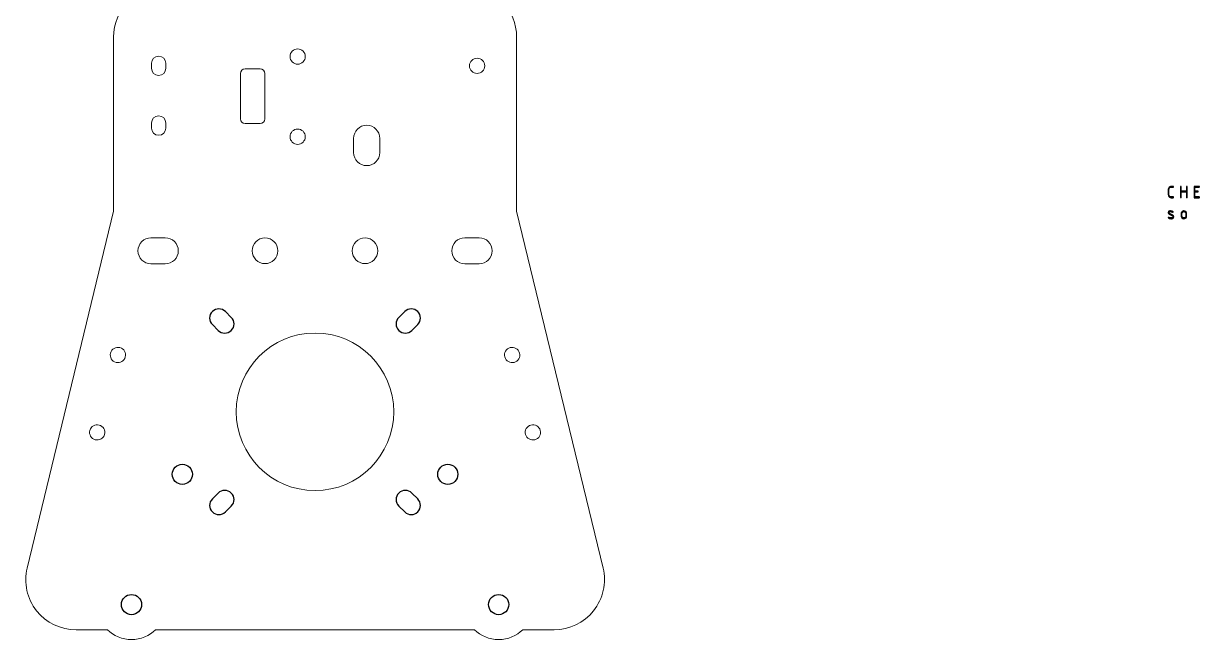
# Model space of a CAD drawing. Header units: inches. Extents: x -12 to 12, y -7.2 to 7.2.
# Drawn here: x -9.69 to 1.98, y -7.18 to -1.07 of the extents above; entities that cross this region are included whole.
import ezdxf

# ---------------------------------------------------------------- set-up
doc = ezdxf.new("R2010")
doc.units = ezdxf.units.IN
doc.header["$MEASUREMENT"] = 0
doc.layers.add('Layer 1', color=7, linetype='Continuous')

msp = doc.modelspace()

# ---------------------------------------------------------------- linework, layer by layer
at = {"layer": 'Layer 1', "lineweight": 20}
for points, knots in [([(-8.295, -0.708), (-8.428, -0.708), (-8.555, -0.761), (-8.648, -0.855), (-8.648, -0.855), (-8.742, -0.948), (-8.795, -1.076), (-8.795, -1.208), (-8.795, -1.208), (-8.795, -1.208), (-8.795, -2.934), (-8.795, -2.934), (-8.795, -2.934), (-8.795, -2.934), (-9.653, -6.472), (-9.653, -6.472), (-9.653, -6.472), (-9.688, -6.62), (-9.652, -6.776), (-9.558, -6.896), (-9.558, -6.896), (-9.463, -7.015), (-9.319, -7.085), (-9.166, -7.085), (-9.166, -7.085), (-9.166, -7.085), (-8.856, -7.085), (-8.856, -7.085), (-8.856, -7.085), (-8.793, -7.144), (-8.709, -7.181), (-8.616, -7.181), (-8.616, -7.181), (-8.524, -7.181), (-8.439, -7.144), (-8.377, -7.085), (-8.377, -7.085), (-8.377, -7.085), (-5.213, -7.085), (-5.213, -7.085), (-5.213, -7.085), (-5.15, -7.144), (-5.066, -7.181), (-4.973, -7.181), (-4.973, -7.181), (-4.881, -7.181), (-4.796, -7.144), (-4.734, -7.085), (-4.734, -7.085), (-4.734, -7.085), (-4.424, -7.085), (-4.424, -7.085), (-4.424, -7.085), (-4.271, -7.085), (-4.127, -7.015), (-4.032, -6.896), (-4.032, -6.896), (-3.937, -6.776), (-3.902, -6.62), (-3.936, -6.472), (-3.936, -6.472), (-3.936, -6.472), (-4.795, -2.934), (-4.795, -2.934), (-4.795, -2.934), (-4.795, -2.934), (-4.795, -1.208), (-4.795, -1.208), (-4.795, -1.208), (-4.795, -1.076), (-4.848, -0.948), (-4.941, -0.855), (-4.941, -0.855), (-5.035, -0.761), (-5.162, -0.708), (-5.295, -0.708), (-5.295, -0.708), (-5.295, -0.708), (-8.295, -0.708), (-8.295, -0.708)], [0, 0, 0, 0, 0.047619, 0.047619, 0.047619, 0.047619, 0.095238, 0.095238, 0.095238, 0.095238, 0.142857, 0.142857, 0.142857, 0.142857, 0.190476, 0.190476, 0.190476, 0.190476, 0.238095, 0.238095, 0.238095, 0.238095, 0.285714, 0.285714, 0.285714, 0.285714, 0.333333, 0.333333, 0.333333, 0.333333, 0.380952, 0.380952, 0.380952, 0.380952, 0.428571, 0.428571, 0.428571, 0.428571, 0.47619, 0.47619, 0.47619, 0.47619, 0.52381, 0.52381, 0.52381, 0.52381, 0.571429, 0.571429, 0.571429, 0.571429, 0.619048, 0.619048, 0.619048, 0.619048, 0.666667, 0.666667, 0.666667, 0.666667, 0.714286, 0.714286, 0.714286, 0.714286, 0.761905, 0.761905, 0.761905, 0.761905, 0.809524, 0.809524, 0.809524, 0.809524, 0.857143, 0.857143, 0.857143, 0.857143, 0.904762, 0.904762, 0.904762, 0.904762, 1, 1, 1, 1]), ([(-8.347, -1.396), (-8.307, -1.396), (-8.276, -1.428), (-8.276, -1.467), (-8.276, -1.467), (-8.276, -1.467), (-8.276, -1.517), (-8.276, -1.517), (-8.276, -1.517), (-8.276, -1.557), (-8.307, -1.588), (-8.347, -1.588), (-8.347, -1.588), (-8.386, -1.588), (-8.418, -1.557), (-8.418, -1.517), (-8.418, -1.517), (-8.418, -1.517), (-8.418, -1.467), (-8.418, -1.467), (-8.418, -1.467), (-8.418, -1.428), (-8.386, -1.396), (-8.347, -1.396)], [0, 0, 0, 0, 0.142857, 0.142857, 0.142857, 0.142857, 0.285714, 0.285714, 0.285714, 0.285714, 0.428571, 0.428571, 0.428571, 0.428571, 0.571429, 0.571429, 0.571429, 0.571429, 0.714286, 0.714286, 0.714286, 0.714286, 1, 1, 1, 1]), ([(-6.892, -1.4), (-6.892, -1.442), (-6.926, -1.476), (-6.967, -1.476), (-6.967, -1.476), (-7.009, -1.476), (-7.043, -1.442), (-7.043, -1.4), (-7.043, -1.4), (-7.043, -1.359), (-7.009, -1.325), (-6.967, -1.325), (-6.967, -1.325), (-6.926, -1.325), (-6.892, -1.359), (-6.892, -1.4)], [0, 0, 0, 0, 0.2, 0.2, 0.2, 0.2, 0.4, 0.4, 0.4, 0.4, 0.6, 0.6, 0.6, 0.6, 1, 1, 1, 1]), ([(-5.111, -1.492), (-5.111, -1.534), (-5.145, -1.568), (-5.187, -1.568), (-5.187, -1.568), (-5.229, -1.568), (-5.263, -1.534), (-5.263, -1.492), (-5.263, -1.492), (-5.263, -1.451), (-5.229, -1.417), (-5.187, -1.417), (-5.187, -1.417), (-5.145, -1.417), (-5.111, -1.451), (-5.111, -1.492)], [0, 0, 0, 0, 0.2, 0.2, 0.2, 0.2, 0.4, 0.4, 0.4, 0.4, 0.6, 0.6, 0.6, 0.6, 1, 1, 1, 1]), ([(-7.488, -1.523), (-7.488, -1.523), (-7.341, -1.523), (-7.341, -1.523), (-7.341, -1.523), (-7.315, -1.523), (-7.293, -1.544), (-7.293, -1.57), (-7.293, -1.57), (-7.293, -1.57), (-7.293, -2.018), (-7.293, -2.018), (-7.293, -2.018), (-7.293, -2.044), (-7.315, -2.065), (-7.341, -2.065), (-7.341, -2.065), (-7.341, -2.065), (-7.488, -2.065), (-7.488, -2.065), (-7.488, -2.065), (-7.515, -2.065), (-7.536, -2.044), (-7.536, -2.018), (-7.536, -2.018), (-7.536, -2.018), (-7.536, -1.57), (-7.536, -1.57), (-7.536, -1.57), (-7.536, -1.544), (-7.515, -1.523), (-7.488, -1.523)], [0, 0, 0, 0, 0.111111, 0.111111, 0.111111, 0.111111, 0.222222, 0.222222, 0.222222, 0.222222, 0.333333, 0.333333, 0.333333, 0.333333, 0.444444, 0.444444, 0.444444, 0.444444, 0.555556, 0.555556, 0.555556, 0.555556, 0.666667, 0.666667, 0.666667, 0.666667, 0.777778, 0.777778, 0.777778, 0.777778, 1, 1, 1, 1]), ([(-8.347, -1.988), (-8.307, -1.988), (-8.276, -2.02), (-8.276, -2.06), (-8.276, -2.06), (-8.276, -2.06), (-8.276, -2.109), (-8.276, -2.109), (-8.276, -2.109), (-8.276, -2.149), (-8.307, -2.181), (-8.347, -2.181), (-8.347, -2.181), (-8.386, -2.181), (-8.418, -2.149), (-8.418, -2.109), (-8.418, -2.109), (-8.418, -2.109), (-8.418, -2.06), (-8.418, -2.06), (-8.418, -2.06), (-8.418, -2.02), (-8.386, -1.988), (-8.347, -1.988)], [0, 0, 0, 0, 0.142857, 0.142857, 0.142857, 0.142857, 0.285714, 0.285714, 0.285714, 0.285714, 0.428571, 0.428571, 0.428571, 0.428571, 0.571429, 0.571429, 0.571429, 0.571429, 0.714286, 0.714286, 0.714286, 0.714286, 1, 1, 1, 1]), ([(-6.892, -2.195), (-6.892, -2.237), (-6.926, -2.271), (-6.967, -2.271), (-6.967, -2.271), (-7.009, -2.271), (-7.043, -2.237), (-7.043, -2.195), (-7.043, -2.195), (-7.043, -2.153), (-7.009, -2.119), (-6.967, -2.119), (-6.967, -2.119), (-6.926, -2.119), (-6.892, -2.153), (-6.892, -2.195)], [0, 0, 0, 0, 0.2, 0.2, 0.2, 0.2, 0.4, 0.4, 0.4, 0.4, 0.6, 0.6, 0.6, 0.6, 1, 1, 1, 1]), ([(-6.014, -4.923), (-6.014, -5.354), (-6.364, -5.704), (-6.795, -5.704), (-6.795, -5.704), (-7.227, -5.704), (-7.577, -5.354), (-7.577, -4.923), (-7.577, -4.923), (-7.577, -4.491), (-7.227, -4.142), (-6.795, -4.142), (-6.795, -4.142), (-6.364, -4.142), (-6.014, -4.491), (-6.014, -4.923)], [0, 0, 0, 0, 0.2, 0.2, 0.2, 0.2, 0.4, 0.4, 0.4, 0.4, 0.6, 0.6, 0.6, 0.6, 1, 1, 1, 1]), ([(-8.678, -4.379), (-8.688, -4.42), (-8.73, -4.444), (-8.77, -4.433), (-8.77, -4.433), (-8.811, -4.422), (-8.835, -4.381), (-8.824, -4.34), (-8.824, -4.34), (-8.813, -4.3), (-8.772, -4.276), (-8.731, -4.287), (-8.731, -4.287), (-8.691, -4.297), (-8.667, -4.339), (-8.678, -4.379)], [0, 0, 0, 0, 0.2, 0.2, 0.2, 0.2, 0.4, 0.4, 0.4, 0.4, 0.6, 0.6, 0.6, 0.6, 1, 1, 1, 1]), ([(-4.912, -4.379), (-4.901, -4.42), (-4.86, -4.444), (-4.82, -4.433), (-4.82, -4.433), (-4.779, -4.422), (-4.755, -4.381), (-4.766, -4.34), (-4.766, -4.34), (-4.777, -4.3), (-4.818, -4.276), (-4.859, -4.287), (-4.859, -4.287), (-4.899, -4.297), (-4.923, -4.339), (-4.912, -4.379)], [0, 0, 0, 0, 0.2, 0.2, 0.2, 0.2, 0.4, 0.4, 0.4, 0.4, 0.6, 0.6, 0.6, 0.6, 1, 1, 1, 1]), ([(-8.883, -5.147), (-8.894, -5.187), (-8.935, -5.211), (-8.976, -5.2), (-8.976, -5.2), (-9.016, -5.19), (-9.04, -5.148), (-9.03, -5.108), (-9.03, -5.108), (-9.019, -5.067), (-8.977, -5.043), (-8.937, -5.054), (-8.937, -5.054), (-8.896, -5.065), (-8.872, -5.106), (-8.883, -5.147)], [0, 0, 0, 0, 0.2, 0.2, 0.2, 0.2, 0.4, 0.4, 0.4, 0.4, 0.6, 0.6, 0.6, 0.6, 1, 1, 1, 1]), ([(-4.707, -5.147), (-4.696, -5.187), (-4.654, -5.211), (-4.614, -5.2), (-4.614, -5.2), (-4.573, -5.19), (-4.549, -5.148), (-4.56, -5.108), (-4.56, -5.108), (-4.571, -5.067), (-4.613, -5.043), (-4.653, -5.054), (-4.653, -5.054), (-4.694, -5.065), (-4.718, -5.106), (-4.707, -5.147)], [0, 0, 0, 0, 0.2, 0.2, 0.2, 0.2, 0.4, 0.4, 0.4, 0.4, 0.6, 0.6, 0.6, 0.6, 1, 1, 1, 1])]:
    msp.add_open_spline(points, degree=3, knots=knots, dxfattribs=at)
at = {"layer": 'Layer 1', "lineweight": 15}
for points, knots in [([(-6.153, -2.212), (-6.153, -2.212), (-6.153, -2.353), (-6.153, -2.353), (-6.153, -2.353), (-6.153, -2.424), (-6.21, -2.482), (-6.282, -2.482), (-6.282, -2.482), (-6.354, -2.482), (-6.412, -2.424), (-6.412, -2.353), (-6.412, -2.353), (-6.412, -2.353), (-6.412, -2.212), (-6.412, -2.212), (-6.412, -2.212), (-6.412, -2.14), (-6.354, -2.082), (-6.282, -2.082), (-6.282, -2.082), (-6.21, -2.082), (-6.153, -2.14), (-6.153, -2.212)], [0, 0, 0, 0, 0.142857, 0.142857, 0.142857, 0.142857, 0.285714, 0.285714, 0.285714, 0.285714, 0.428571, 0.428571, 0.428571, 0.428571, 0.571429, 0.571429, 0.571429, 0.571429, 0.714286, 0.714286, 0.714286, 0.714286, 1, 1, 1, 1]), ([(-8.423, -3.197), (-8.423, -3.197), (-8.282, -3.197), (-8.282, -3.197), (-8.282, -3.197), (-8.21, -3.197), (-8.152, -3.255), (-8.152, -3.326), (-8.152, -3.326), (-8.152, -3.398), (-8.21, -3.456), (-8.282, -3.456), (-8.282, -3.456), (-8.282, -3.456), (-8.423, -3.456), (-8.423, -3.456), (-8.423, -3.456), (-8.494, -3.456), (-8.552, -3.398), (-8.552, -3.326), (-8.552, -3.326), (-8.552, -3.255), (-8.494, -3.197), (-8.423, -3.197)], [0, 0, 0, 0, 0.142857, 0.142857, 0.142857, 0.142857, 0.285714, 0.285714, 0.285714, 0.285714, 0.428571, 0.428571, 0.428571, 0.428571, 0.571429, 0.571429, 0.571429, 0.571429, 0.714286, 0.714286, 0.714286, 0.714286, 1, 1, 1, 1]), ([(-7.164, -3.326), (-7.164, -3.256), (-7.221, -3.199), (-7.292, -3.199), (-7.292, -3.199), (-7.362, -3.199), (-7.419, -3.256), (-7.419, -3.326), (-7.419, -3.326), (-7.419, -3.397), (-7.362, -3.454), (-7.292, -3.454), (-7.292, -3.454), (-7.221, -3.454), (-7.164, -3.397), (-7.164, -3.326)], [0, 0, 0, 0, 0.2, 0.2, 0.2, 0.2, 0.4, 0.4, 0.4, 0.4, 0.6, 0.6, 0.6, 0.6, 1, 1, 1, 1]), ([(-6.172, -3.326), (-6.172, -3.256), (-6.229, -3.199), (-6.299, -3.199), (-6.299, -3.199), (-6.37, -3.199), (-6.427, -3.256), (-6.427, -3.326), (-6.427, -3.326), (-6.427, -3.397), (-6.37, -3.454), (-6.299, -3.454), (-6.299, -3.454), (-6.229, -3.454), (-6.172, -3.397), (-6.172, -3.326)], [0, 0, 0, 0, 0.2, 0.2, 0.2, 0.2, 0.4, 0.4, 0.4, 0.4, 0.6, 0.6, 0.6, 0.6, 1, 1, 1, 1]), ([(-5.308, -3.197), (-5.308, -3.197), (-5.167, -3.197), (-5.167, -3.197), (-5.167, -3.197), (-5.096, -3.197), (-5.038, -3.255), (-5.038, -3.326), (-5.038, -3.326), (-5.038, -3.398), (-5.096, -3.456), (-5.167, -3.456), (-5.167, -3.456), (-5.167, -3.456), (-5.308, -3.456), (-5.308, -3.456), (-5.308, -3.456), (-5.38, -3.456), (-5.438, -3.398), (-5.438, -3.326), (-5.438, -3.326), (-5.438, -3.255), (-5.38, -3.197), (-5.308, -3.197)], [0, 0, 0, 0, 0.142857, 0.142857, 0.142857, 0.142857, 0.285714, 0.285714, 0.285714, 0.285714, 0.428571, 0.428571, 0.428571, 0.428571, 0.571429, 0.571429, 0.571429, 0.571429, 0.714286, 0.714286, 0.714286, 0.714286, 1, 1, 1, 1])]:
    msp.add_open_spline(points, degree=3, knots=knots, dxfattribs=at)
at = {"layer": 'Layer 1'}
for points, knots in [([(1.722, -2.688), (1.724, -2.688), (1.724, -2.689), (1.724, -2.691), (1.724, -2.691), (1.724, -2.692), (1.724, -2.692), (1.724, -2.692), (1.724, -2.692), (1.724, -2.694), (1.722, -2.695), (1.72, -2.695), (1.72, -2.695), (1.72, -2.695), (1.718, -2.695), (1.718, -2.695), (1.718, -2.695), (1.718, -2.695), (1.698, -2.695), (1.698, -2.695), (1.698, -2.695), (1.694, -2.695), (1.691, -2.696), (1.687, -2.698), (1.687, -2.698), (1.684, -2.701), (1.682, -2.704), (1.68, -2.707), (1.68, -2.707), (1.678, -2.711), (1.678, -2.714), (1.678, -2.715), (1.678, -2.715), (1.678, -2.715), (1.678, -2.773), (1.678, -2.773), (1.678, -2.773), (1.679, -2.781), (1.683, -2.787), (1.691, -2.79), (1.691, -2.79), (1.694, -2.792), (1.697, -2.793), (1.7, -2.793), (1.7, -2.793), (1.7, -2.793), (1.722, -2.793), (1.722, -2.793), (1.722, -2.793), (1.723, -2.793), (1.723, -2.793), (1.724, -2.794), (1.724, -2.794), (1.724, -2.795), (1.724, -2.796), (1.724, -2.796), (1.724, -2.796), (1.724, -2.797), (1.724, -2.797), (1.724, -2.798), (1.724, -2.798), (1.724, -2.799), (1.723, -2.799), (1.722, -2.799), (1.722, -2.799), (1.722, -2.799), (1.721, -2.8), (1.721, -2.8), (1.721, -2.8), (1.721, -2.8), (1.698, -2.8), (1.698, -2.8), (1.698, -2.8), (1.693, -2.8), (1.688, -2.798), (1.684, -2.795), (1.684, -2.795), (1.68, -2.792), (1.676, -2.788), (1.674, -2.783), (1.674, -2.783), (1.672, -2.779), (1.671, -2.774), (1.671, -2.769), (1.671, -2.769), (1.671, -2.769), (1.671, -2.767), (1.671, -2.767), (1.671, -2.767), (1.671, -2.767), (1.671, -2.715), (1.671, -2.715), (1.671, -2.715), (1.671, -2.71), (1.672, -2.706), (1.675, -2.701), (1.675, -2.701), (1.678, -2.697), (1.682, -2.694), (1.686, -2.691), (1.686, -2.691), (1.69, -2.689), (1.694, -2.688), (1.699, -2.688), (1.699, -2.688), (1.699, -2.688), (1.722, -2.688), (1.722, -2.688)], [0, 0, 0, 0, 0.035714, 0.035714, 0.035714, 0.035714, 0.071429, 0.071429, 0.071429, 0.071429, 0.107143, 0.107143, 0.107143, 0.107143, 0.142857, 0.142857, 0.142857, 0.142857, 0.178571, 0.178571, 0.178571, 0.178571, 0.214286, 0.214286, 0.214286, 0.214286, 0.25, 0.25, 0.25, 0.25, 0.285714, 0.285714, 0.285714, 0.285714, 0.321429, 0.321429, 0.321429, 0.321429, 0.357143, 0.357143, 0.357143, 0.357143, 0.392857, 0.392857, 0.392857, 0.392857, 0.428571, 0.428571, 0.428571, 0.428571, 0.464286, 0.464286, 0.464286, 0.464286, 0.5, 0.5, 0.5, 0.5, 0.535714, 0.535714, 0.535714, 0.535714, 0.571429, 0.571429, 0.571429, 0.571429, 0.607143, 0.607143, 0.607143, 0.607143, 0.642857, 0.642857, 0.642857, 0.642857, 0.678571, 0.678571, 0.678571, 0.678571, 0.714286, 0.714286, 0.714286, 0.714286, 0.75, 0.75, 0.75, 0.75, 0.785714, 0.785714, 0.785714, 0.785714, 0.821429, 0.821429, 0.821429, 0.821429, 0.857143, 0.857143, 0.857143, 0.857143, 0.892857, 0.892857, 0.892857, 0.892857, 0.928571, 0.928571, 0.928571, 0.928571, 1, 1, 1, 1]), ([(1.8, -2.69), (1.8, -2.69), (1.8, -2.691), (1.8, -2.691), (1.8, -2.691), (1.8, -2.691), (1.8, -2.734), (1.8, -2.734), (1.8, -2.734), (1.8, -2.734), (1.851, -2.734), (1.851, -2.734), (1.851, -2.734), (1.851, -2.734), (1.851, -2.69), (1.851, -2.69), (1.851, -2.69), (1.851, -2.688), (1.852, -2.688), (1.854, -2.688), (1.854, -2.688), (1.855, -2.688), (1.856, -2.688), (1.857, -2.688), (1.857, -2.688), (1.858, -2.689), (1.858, -2.69), (1.858, -2.691), (1.858, -2.691), (1.858, -2.691), (1.858, -2.797), (1.858, -2.797), (1.858, -2.797), (1.858, -2.798), (1.857, -2.799), (1.856, -2.799), (1.856, -2.799), (1.856, -2.8), (1.855, -2.8), (1.855, -2.8), (1.855, -2.8), (1.854, -2.8), (1.853, -2.799), (1.852, -2.799), (1.852, -2.799), (1.852, -2.799), (1.851, -2.797), (1.851, -2.796), (1.851, -2.796), (1.851, -2.796), (1.851, -2.741), (1.851, -2.741), (1.851, -2.741), (1.851, -2.741), (1.8, -2.741), (1.8, -2.741), (1.8, -2.741), (1.8, -2.741), (1.8, -2.797), (1.8, -2.797), (1.8, -2.797), (1.8, -2.798), (1.799, -2.799), (1.798, -2.799), (1.798, -2.799), (1.797, -2.8), (1.797, -2.8), (1.797, -2.8), (1.797, -2.8), (1.796, -2.8), (1.795, -2.8), (1.795, -2.799), (1.795, -2.799), (1.794, -2.799), (1.793, -2.798), (1.793, -2.797), (1.793, -2.797), (1.793, -2.797), (1.793, -2.69), (1.793, -2.69), (1.793, -2.69), (1.793, -2.689), (1.794, -2.688), (1.796, -2.688), (1.796, -2.688), (1.798, -2.688), (1.799, -2.688), (1.8, -2.69)], [0, 0, 0, 0, 0.043478, 0.043478, 0.043478, 0.043478, 0.086957, 0.086957, 0.086957, 0.086957, 0.130435, 0.130435, 0.130435, 0.130435, 0.173913, 0.173913, 0.173913, 0.173913, 0.217391, 0.217391, 0.217391, 0.217391, 0.26087, 0.26087, 0.26087, 0.26087, 0.304348, 0.304348, 0.304348, 0.304348, 0.347826, 0.347826, 0.347826, 0.347826, 0.391304, 0.391304, 0.391304, 0.391304, 0.434783, 0.434783, 0.434783, 0.434783, 0.478261, 0.478261, 0.478261, 0.478261, 0.521739, 0.521739, 0.521739, 0.521739, 0.565217, 0.565217, 0.565217, 0.565217, 0.608696, 0.608696, 0.608696, 0.608696, 0.652174, 0.652174, 0.652174, 0.652174, 0.695652, 0.695652, 0.695652, 0.695652, 0.73913, 0.73913, 0.73913, 0.73913, 0.782609, 0.782609, 0.782609, 0.782609, 0.826087, 0.826087, 0.826087, 0.826087, 0.869565, 0.869565, 0.869565, 0.869565, 0.913043, 0.913043, 0.913043, 0.913043, 1, 1, 1, 1]), ([(1.978, -2.688), (1.98, -2.688), (1.981, -2.689), (1.981, -2.691), (1.981, -2.691), (1.981, -2.692), (1.98, -2.692), (1.98, -2.692), (1.98, -2.692), (1.98, -2.694), (1.978, -2.695), (1.976, -2.695), (1.976, -2.695), (1.976, -2.695), (1.934, -2.695), (1.934, -2.695), (1.934, -2.695), (1.934, -2.695), (1.934, -2.734), (1.934, -2.734), (1.934, -2.734), (1.934, -2.734), (1.966, -2.734), (1.966, -2.734), (1.966, -2.734), (1.968, -2.735), (1.969, -2.736), (1.969, -2.738), (1.969, -2.738), (1.969, -2.739), (1.968, -2.74), (1.967, -2.741), (1.967, -2.741), (1.967, -2.741), (1.966, -2.741), (1.966, -2.741), (1.966, -2.741), (1.966, -2.741), (1.934, -2.741), (1.934, -2.741), (1.934, -2.741), (1.934, -2.741), (1.934, -2.793), (1.934, -2.793), (1.934, -2.793), (1.934, -2.793), (1.978, -2.793), (1.978, -2.793), (1.978, -2.793), (1.979, -2.793), (1.98, -2.794), (1.98, -2.795), (1.98, -2.795), (1.98, -2.796), (1.98, -2.797), (1.98, -2.798), (1.98, -2.798), (1.98, -2.799), (1.979, -2.799), (1.978, -2.8), (1.978, -2.8), (1.978, -2.8), (1.929, -2.8), (1.929, -2.8), (1.929, -2.8), (1.928, -2.799), (1.927, -2.798), (1.927, -2.798), (1.927, -2.798), (1.927, -2.798), (1.927, -2.795), (1.927, -2.795), (1.927, -2.795), (1.927, -2.795), (1.927, -2.69), (1.927, -2.69), (1.927, -2.69), (1.927, -2.689), (1.928, -2.689), (1.929, -2.688), (1.929, -2.688), (1.929, -2.688), (1.93, -2.688), (1.93, -2.688), (1.93, -2.688), (1.93, -2.688), (1.978, -2.688), (1.978, -2.688)], [0, 0, 0, 0, 0.043478, 0.043478, 0.043478, 0.043478, 0.086957, 0.086957, 0.086957, 0.086957, 0.130435, 0.130435, 0.130435, 0.130435, 0.173913, 0.173913, 0.173913, 0.173913, 0.217391, 0.217391, 0.217391, 0.217391, 0.26087, 0.26087, 0.26087, 0.26087, 0.304348, 0.304348, 0.304348, 0.304348, 0.347826, 0.347826, 0.347826, 0.347826, 0.391304, 0.391304, 0.391304, 0.391304, 0.434783, 0.434783, 0.434783, 0.434783, 0.478261, 0.478261, 0.478261, 0.478261, 0.521739, 0.521739, 0.521739, 0.521739, 0.565217, 0.565217, 0.565217, 0.565217, 0.608696, 0.608696, 0.608696, 0.608696, 0.652174, 0.652174, 0.652174, 0.652174, 0.695652, 0.695652, 0.695652, 0.695652, 0.73913, 0.73913, 0.73913, 0.73913, 0.782609, 0.782609, 0.782609, 0.782609, 0.826087, 0.826087, 0.826087, 0.826087, 0.869565, 0.869565, 0.869565, 0.869565, 0.913043, 0.913043, 0.913043, 0.913043, 1, 1, 1, 1]), ([(1.717, -2.937), (1.718, -2.938), (1.719, -2.939), (1.719, -2.94), (1.719, -2.94), (1.718, -2.942), (1.718, -2.943), (1.717, -2.944), (1.717, -2.944), (1.716, -2.944), (1.716, -2.944), (1.715, -2.944), (1.715, -2.944), (1.714, -2.944), (1.714, -2.944), (1.713, -2.943), (1.713, -2.943), (1.704, -2.94), (1.695, -2.938), (1.688, -2.938), (1.688, -2.938), (1.686, -2.938), (1.684, -2.939), (1.682, -2.94), (1.682, -2.94), (1.68, -2.941), (1.679, -2.943), (1.678, -2.945), (1.678, -2.945), (1.678, -2.946), (1.678, -2.947), (1.678, -2.949), (1.678, -2.949), (1.678, -2.952), (1.679, -2.954), (1.681, -2.957), (1.681, -2.957), (1.681, -2.957), (1.684, -2.958), (1.684, -2.958), (1.684, -2.958), (1.684, -2.958), (1.716, -2.974), (1.716, -2.974), (1.716, -2.974), (1.722, -2.978), (1.725, -2.983), (1.725, -2.989), (1.725, -2.989), (1.725, -2.99), (1.725, -2.991), (1.724, -2.992), (1.724, -2.992), (1.724, -2.999), (1.72, -3.003), (1.714, -3.006), (1.714, -3.006), (1.711, -3.007), (1.707, -3.008), (1.702, -3.008), (1.702, -3.008), (1.701, -3.008), (1.7, -3.008), (1.699, -3.008), (1.699, -3.008), (1.697, -3.008), (1.696, -3.008), (1.696, -3.008), (1.696, -3.008), (1.687, -3.007), (1.679, -3.005), (1.673, -3.001), (1.673, -3.001), (1.672, -3), (1.671, -3), (1.671, -2.999), (1.671, -2.999), (1.671, -2.998), (1.671, -2.997), (1.672, -2.996), (1.672, -2.996), (1.673, -2.995), (1.674, -2.995), (1.675, -2.995), (1.675, -2.995), (1.676, -2.995), (1.677, -2.995), (1.679, -2.996), (1.679, -2.996), (1.68, -2.997), (1.682, -2.998), (1.683, -2.998), (1.683, -2.998), (1.688, -3), (1.694, -3.001), (1.701, -3.001), (1.701, -3.001), (1.703, -3.001), (1.706, -3.001), (1.71, -3), (1.71, -3), (1.712, -3), (1.714, -2.998), (1.715, -2.996), (1.715, -2.996), (1.717, -2.994), (1.718, -2.992), (1.718, -2.99), (1.718, -2.99), (1.718, -2.986), (1.717, -2.984), (1.715, -2.982), (1.715, -2.982), (1.715, -2.982), (1.712, -2.98), (1.712, -2.98), (1.712, -2.98), (1.712, -2.98), (1.679, -2.964), (1.679, -2.964), (1.679, -2.964), (1.673, -2.96), (1.671, -2.955), (1.671, -2.949), (1.671, -2.949), (1.671, -2.948), (1.671, -2.947), (1.671, -2.947), (1.671, -2.947), (1.671, -2.944), (1.672, -2.941), (1.674, -2.938), (1.674, -2.938), (1.676, -2.935), (1.679, -2.933), (1.682, -2.932), (1.682, -2.932), (1.684, -2.931), (1.686, -2.931), (1.689, -2.931), (1.689, -2.931), (1.69, -2.931), (1.694, -2.931), (1.701, -2.932), (1.701, -2.932), (1.707, -2.934), (1.712, -2.935), (1.717, -2.937)], [0, 0, 0, 0, 0.026316, 0.026316, 0.026316, 0.026316, 0.052632, 0.052632, 0.052632, 0.052632, 0.078947, 0.078947, 0.078947, 0.078947, 0.105263, 0.105263, 0.105263, 0.105263, 0.131579, 0.131579, 0.131579, 0.131579, 0.157895, 0.157895, 0.157895, 0.157895, 0.184211, 0.184211, 0.184211, 0.184211, 0.210526, 0.210526, 0.210526, 0.210526, 0.236842, 0.236842, 0.236842, 0.236842, 0.263158, 0.263158, 0.263158, 0.263158, 0.289474, 0.289474, 0.289474, 0.289474, 0.315789, 0.315789, 0.315789, 0.315789, 0.342105, 0.342105, 0.342105, 0.342105, 0.368421, 0.368421, 0.368421, 0.368421, 0.394737, 0.394737, 0.394737, 0.394737, 0.421053, 0.421053, 0.421053, 0.421053, 0.447368, 0.447368, 0.447368, 0.447368, 0.473684, 0.473684, 0.473684, 0.473684, 0.5, 0.5, 0.5, 0.5, 0.526316, 0.526316, 0.526316, 0.526316, 0.552632, 0.552632, 0.552632, 0.552632, 0.578947, 0.578947, 0.578947, 0.578947, 0.605263, 0.605263, 0.605263, 0.605263, 0.631579, 0.631579, 0.631579, 0.631579, 0.657895, 0.657895, 0.657895, 0.657895, 0.684211, 0.684211, 0.684211, 0.684211, 0.710526, 0.710526, 0.710526, 0.710526, 0.736842, 0.736842, 0.736842, 0.736842, 0.763158, 0.763158, 0.763158, 0.763158, 0.789474, 0.789474, 0.789474, 0.789474, 0.815789, 0.815789, 0.815789, 0.815789, 0.842105, 0.842105, 0.842105, 0.842105, 0.868421, 0.868421, 0.868421, 0.868421, 0.894737, 0.894737, 0.894737, 0.894737, 0.921053, 0.921053, 0.921053, 0.921053, 0.947368, 0.947368, 0.947368, 0.947368, 1, 1, 1, 1]), ([(1.85, -2.946), (1.851, -2.949), (1.852, -2.953), (1.853, -2.955), (1.853, -2.955), (1.853, -2.955), (1.853, -2.984), (1.853, -2.984), (1.853, -2.984), (1.852, -2.989), (1.85, -2.994), (1.847, -2.998), (1.847, -2.998), (1.844, -3.002), (1.84, -3.005), (1.835, -3.006), (1.835, -3.006), (1.832, -3.007), (1.829, -3.008), (1.826, -3.008), (1.826, -3.008), (1.819, -3.008), (1.813, -3.005), (1.807, -3), (1.807, -3), (1.802, -2.995), (1.799, -2.99), (1.799, -2.982), (1.799, -2.982), (1.799, -2.982), (1.799, -2.955), (1.799, -2.955), (1.799, -2.955), (1.799, -2.95), (1.801, -2.946), (1.804, -2.942), (1.804, -2.942), (1.807, -2.938), (1.811, -2.935), (1.816, -2.933), (1.816, -2.933), (1.819, -2.932), (1.822, -2.931), (1.826, -2.931), (1.826, -2.931), (1.833, -2.931), (1.839, -2.933), (1.844, -2.938), (1.844, -2.938), (1.846, -2.94), (1.848, -2.943), (1.85, -2.946)], [0, 0, 0, 0, 0.071429, 0.071429, 0.071429, 0.071429, 0.142857, 0.142857, 0.142857, 0.142857, 0.214286, 0.214286, 0.214286, 0.214286, 0.285714, 0.285714, 0.285714, 0.285714, 0.357143, 0.357143, 0.357143, 0.357143, 0.428571, 0.428571, 0.428571, 0.428571, 0.5, 0.5, 0.5, 0.5, 0.571429, 0.571429, 0.571429, 0.571429, 0.642857, 0.642857, 0.642857, 0.642857, 0.714286, 0.714286, 0.714286, 0.714286, 0.785714, 0.785714, 0.785714, 0.785714, 0.857143, 0.857143, 0.857143, 0.857143, 1, 1, 1, 1]), ([(1.844, -2.95), (1.843, -2.946), (1.84, -2.944), (1.837, -2.941), (1.837, -2.941), (1.833, -2.939), (1.83, -2.938), (1.826, -2.938), (1.826, -2.938), (1.823, -2.938), (1.821, -2.938), (1.819, -2.939), (1.819, -2.939), (1.815, -2.941), (1.812, -2.943), (1.81, -2.946), (1.81, -2.946), (1.808, -2.949), (1.806, -2.952), (1.806, -2.956), (1.806, -2.956), (1.806, -2.956), (1.806, -2.965), (1.806, -2.984), (1.806, -2.984), (1.807, -2.989), (1.81, -2.993), (1.814, -2.997), (1.814, -2.997), (1.817, -3), (1.821, -3.001), (1.826, -3.001), (1.826, -3.001), (1.829, -3.001), (1.831, -3), (1.834, -2.999), (1.834, -2.999), (1.837, -2.998), (1.839, -2.996), (1.842, -2.993), (1.842, -2.993), (1.844, -2.99), (1.845, -2.987), (1.846, -2.984), (1.846, -2.984), (1.846, -2.984), (1.846, -2.958), (1.846, -2.958), (1.846, -2.958), (1.846, -2.955), (1.845, -2.952), (1.844, -2.95)], [0, 0, 0, 0, 0.071429, 0.071429, 0.071429, 0.071429, 0.142857, 0.142857, 0.142857, 0.142857, 0.214286, 0.214286, 0.214286, 0.214286, 0.285714, 0.285714, 0.285714, 0.285714, 0.357143, 0.357143, 0.357143, 0.357143, 0.428571, 0.428571, 0.428571, 0.428571, 0.5, 0.5, 0.5, 0.5, 0.571429, 0.571429, 0.571429, 0.571429, 0.642857, 0.642857, 0.642857, 0.642857, 0.714286, 0.714286, 0.714286, 0.714286, 0.785714, 0.785714, 0.785714, 0.785714, 0.857143, 0.857143, 0.857143, 0.857143, 1, 1, 1, 1])]:
    msp.add_open_spline(points, degree=3, knots=knots, dxfattribs=at)
at = {"layer": 'Layer 1', "lineweight": 25}
for points, knots in [([(-7.626, -4.116), (-7.662, -4.152), (-7.72, -4.152), (-7.756, -4.116), (-7.756, -4.116), (-7.756, -4.116), (-7.814, -4.058), (-7.814, -4.058), (-7.814, -4.058), (-7.85, -4.022), (-7.85, -3.964), (-7.814, -3.929), (-7.814, -3.929), (-7.778, -3.893), (-7.72, -3.893), (-7.685, -3.929), (-7.685, -3.929), (-7.685, -3.929), (-7.626, -3.987), (-7.626, -3.987), (-7.626, -3.987), (-7.59, -4.023), (-7.59, -4.081), (-7.626, -4.116)], [0, 0, 0, 0, 0.142857, 0.142857, 0.142857, 0.142857, 0.285714, 0.285714, 0.285714, 0.285714, 0.428571, 0.428571, 0.428571, 0.428571, 0.571429, 0.571429, 0.571429, 0.571429, 0.714286, 0.714286, 0.714286, 0.714286, 1, 1, 1, 1]), ([(-5.776, -3.929), (-5.74, -3.964), (-5.74, -4.022), (-5.776, -4.058), (-5.776, -4.058), (-5.776, -4.058), (-5.834, -4.116), (-5.834, -4.116), (-5.834, -4.116), (-5.87, -4.152), (-5.928, -4.152), (-5.964, -4.116), (-5.964, -4.116), (-5.999, -4.081), (-5.999, -4.023), (-5.964, -3.987), (-5.964, -3.987), (-5.964, -3.987), (-5.905, -3.929), (-5.905, -3.929), (-5.905, -3.929), (-5.869, -3.893), (-5.812, -3.893), (-5.776, -3.929)], [0, 0, 0, 0, 0.142857, 0.142857, 0.142857, 0.142857, 0.285714, 0.285714, 0.285714, 0.285714, 0.428571, 0.428571, 0.428571, 0.428571, 0.571429, 0.571429, 0.571429, 0.571429, 0.714286, 0.714286, 0.714286, 0.714286, 1, 1, 1, 1]), ([(-8.012, -5.543), (-8.012, -5.488), (-8.056, -5.443), (-8.112, -5.443), (-8.112, -5.443), (-8.167, -5.443), (-8.212, -5.488), (-8.212, -5.543), (-8.212, -5.543), (-8.212, -5.599), (-8.167, -5.643), (-8.112, -5.643), (-8.112, -5.643), (-8.056, -5.643), (-8.012, -5.599), (-8.012, -5.543)], [0, 0, 0, 0, 0.2, 0.2, 0.2, 0.2, 0.4, 0.4, 0.4, 0.4, 0.6, 0.6, 0.6, 0.6, 1, 1, 1, 1]), ([(-5.378, -5.543), (-5.378, -5.488), (-5.423, -5.443), (-5.478, -5.443), (-5.478, -5.443), (-5.533, -5.443), (-5.578, -5.488), (-5.578, -5.543), (-5.578, -5.543), (-5.578, -5.599), (-5.533, -5.643), (-5.478, -5.643), (-5.478, -5.643), (-5.423, -5.643), (-5.378, -5.599), (-5.378, -5.543)], [0, 0, 0, 0, 0.2, 0.2, 0.2, 0.2, 0.4, 0.4, 0.4, 0.4, 0.6, 0.6, 0.6, 0.6, 1, 1, 1, 1]), ([(-7.626, -5.729), (-7.59, -5.764), (-7.59, -5.822), (-7.626, -5.858), (-7.626, -5.858), (-7.626, -5.858), (-7.685, -5.916), (-7.685, -5.916), (-7.685, -5.916), (-7.72, -5.952), (-7.778, -5.952), (-7.814, -5.916), (-7.814, -5.916), (-7.85, -5.881), (-7.85, -5.823), (-7.814, -5.787), (-7.814, -5.787), (-7.814, -5.787), (-7.756, -5.729), (-7.756, -5.729), (-7.756, -5.729), (-7.72, -5.693), (-7.662, -5.693), (-7.626, -5.729)], [0, 0, 0, 0, 0.142857, 0.142857, 0.142857, 0.142857, 0.285714, 0.285714, 0.285714, 0.285714, 0.428571, 0.428571, 0.428571, 0.428571, 0.571429, 0.571429, 0.571429, 0.571429, 0.714286, 0.714286, 0.714286, 0.714286, 1, 1, 1, 1]), ([(-5.776, -5.916), (-5.812, -5.952), (-5.869, -5.952), (-5.905, -5.916), (-5.905, -5.916), (-5.905, -5.916), (-5.964, -5.858), (-5.964, -5.858), (-5.964, -5.858), (-5.999, -5.822), (-5.999, -5.764), (-5.964, -5.729), (-5.964, -5.729), (-5.928, -5.693), (-5.87, -5.693), (-5.834, -5.729), (-5.834, -5.729), (-5.834, -5.729), (-5.776, -5.787), (-5.776, -5.787), (-5.776, -5.787), (-5.74, -5.823), (-5.74, -5.881), (-5.776, -5.916)], [0, 0, 0, 0, 0.142857, 0.142857, 0.142857, 0.142857, 0.285714, 0.285714, 0.285714, 0.285714, 0.428571, 0.428571, 0.428571, 0.428571, 0.571429, 0.571429, 0.571429, 0.571429, 0.714286, 0.714286, 0.714286, 0.714286, 1, 1, 1, 1]), ([(-8.516, -6.835), (-8.516, -6.779), (-8.561, -6.735), (-8.616, -6.735), (-8.616, -6.735), (-8.672, -6.735), (-8.716, -6.779), (-8.716, -6.835), (-8.716, -6.835), (-8.716, -6.89), (-8.672, -6.935), (-8.616, -6.935), (-8.616, -6.935), (-8.561, -6.935), (-8.516, -6.89), (-8.516, -6.835)], [0, 0, 0, 0, 0.2, 0.2, 0.2, 0.2, 0.4, 0.4, 0.4, 0.4, 0.6, 0.6, 0.6, 0.6, 1, 1, 1, 1]), ([(-4.873, -6.835), (-4.873, -6.779), (-4.918, -6.735), (-4.973, -6.735), (-4.973, -6.735), (-5.029, -6.735), (-5.073, -6.779), (-5.073, -6.835), (-5.073, -6.835), (-5.073, -6.89), (-5.029, -6.935), (-4.973, -6.935), (-4.973, -6.935), (-4.918, -6.935), (-4.873, -6.89), (-4.873, -6.835)], [0, 0, 0, 0, 0.2, 0.2, 0.2, 0.2, 0.4, 0.4, 0.4, 0.4, 0.6, 0.6, 0.6, 0.6, 1, 1, 1, 1])]:
    msp.add_open_spline(points, degree=3, knots=knots, dxfattribs=at)

doc.saveas('drawing.dxf')
